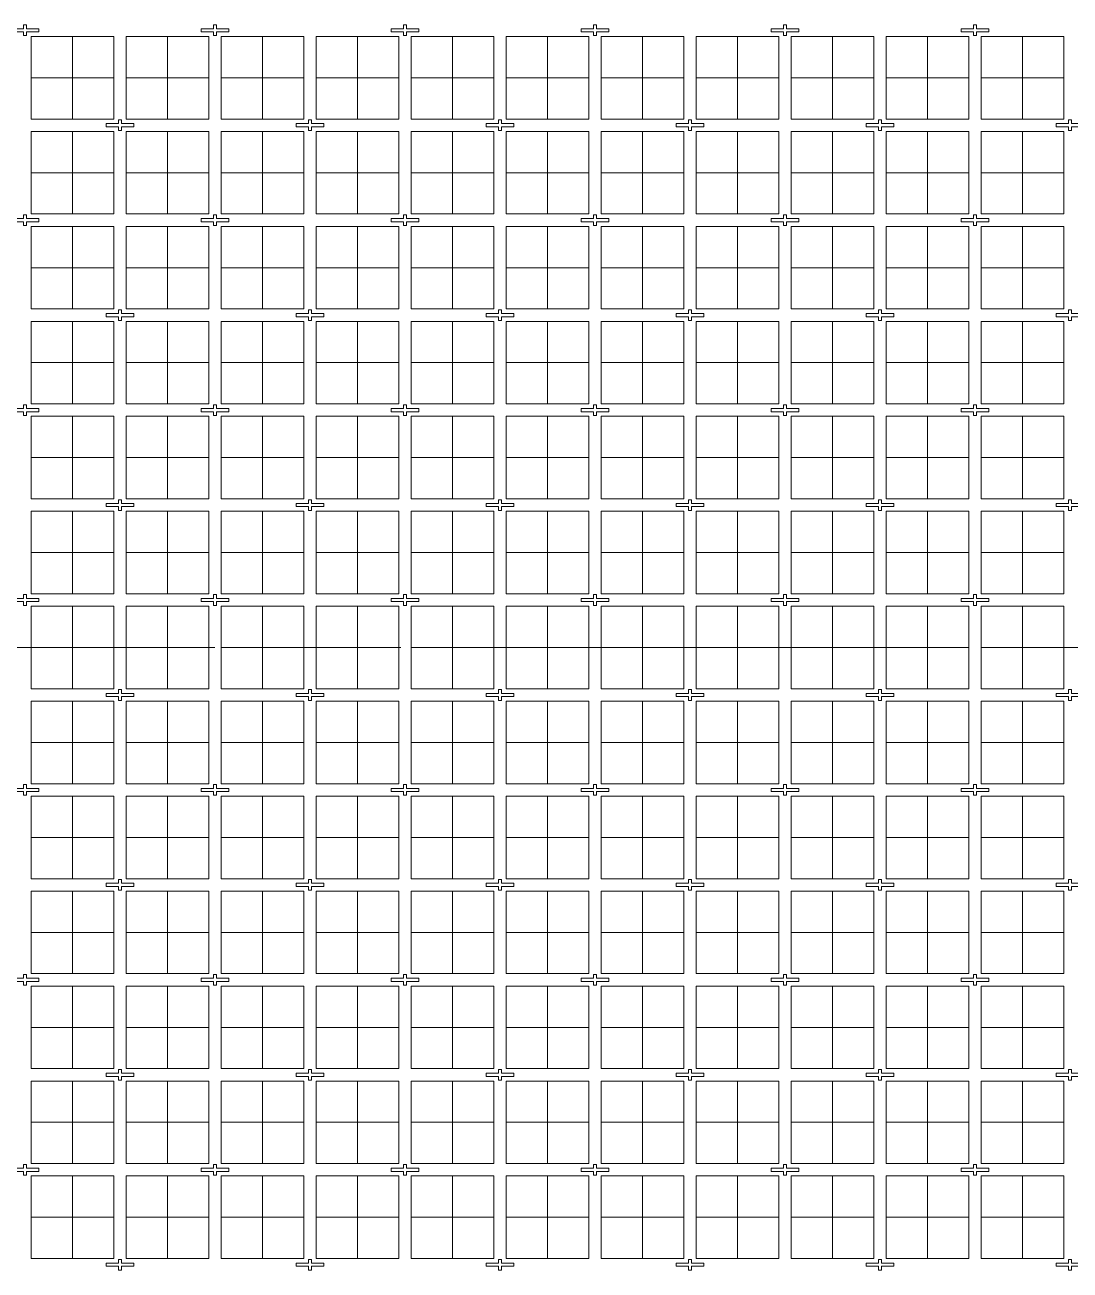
# Model space of a CAD drawing. Extents: x 1030 to 1169, y -270 to -166.
# Drawn here: x 1070.79 to 1096.09, y -239.66 to -209.5 of the extents above; entities that cross this region are included whole.
import ezdxf

# ---------------------------------------------------------------- set-up
doc = ezdxf.new("R2010")
doc.units = 0
doc.header["$LTSCALE"] = 3
doc.header["$MEASUREMENT"] = 0
for name, pattern in [('CENTER', [2, 1.25, -0.25, 0.25, -0.25]), ('HIDDEN', [0.375, 0.25, -0.125]), ('PHANTOM', [2.5, 1.25, -0.25, 0.25, -0.25, 0.25, -0.25])]:
    doc.linetypes.add(name, pattern=pattern)
for name, color, linetype, lineweight in [('CLIN', 1, 'CENTER', 15), ('FULL METAL', 33, 'HIDDEN', 15), ('PHANTOM', 5, 'PHANTOM', 15)]:
    doc.layers.add(name, color=color, linetype=linetype, lineweight=lineweight)

msp = doc.modelspace()

# ---------------------------------------------------------------- linework, layer by layer
at = {"layer": 'CLIN'}
for p, q in [((1071.9382, -209.7839), (1071.9382, -211.7839)), ((1074.2382, -209.7839), (1074.2382, -211.7839)), ((1076.5382, -209.7839), (1076.5382, -211.7839)), ((1078.8382, -209.7839), (1078.8382, -211.7839)), ((1081.1382, -209.7839), (1081.1382, -211.7839)), ((1083.4382, -209.7839), (1083.4382, -211.7839)), ((1085.7382, -209.7839), (1085.7382, -211.7839)), ((1088.0382, -209.7839), (1088.0382, -211.7839)), ((1090.3382, -209.7839), (1090.3382, -211.7839)), ((1092.6382, -209.7839), (1092.6382, -211.7839)), ((1094.9382, -209.7839), (1094.9382, -211.7839)), ((1070.9382, -210.7839), (1072.9382, -210.7839)), ((1073.2382, -210.7839), (1075.2382, -210.7839)), ((1075.5382, -210.7839), (1077.5382, -210.7839)), ((1077.8382, -210.7839), (1079.8382, -210.7839)), ((1080.1382, -210.7839), (1082.1382, -210.7839)), ((1082.4382, -210.7839), (1084.4382, -210.7839)), ((1084.7382, -210.7839), (1086.7382, -210.7839)), ((1087.0382, -210.7839), (1089.0382, -210.7839)), ((1089.3382, -210.7839), (1091.3382, -210.7839)), ((1091.6382, -210.7839), (1093.6382, -210.7839)), ((1093.9382, -210.7839), (1095.9382, -210.7839)), ((1071.9382, -212.0839), (1071.9382, -214.0839)), ((1074.2382, -212.0839), (1074.2382, -214.0839)), ((1076.5382, -212.0839), (1076.5382, -214.0839)), ((1078.8382, -212.0839), (1078.8382, -214.0839)), ((1081.1382, -212.0839), (1081.1382, -214.0839)), ((1083.4382, -212.0839), (1083.4382, -214.0839)), ((1085.7382, -212.0839), (1085.7382, -214.0839)), ((1088.0382, -212.0839), (1088.0382, -214.0839)), ((1090.3382, -212.0839), (1090.3382, -214.0839)), ((1092.6382, -212.0839), (1092.6382, -214.0839)), ((1094.9382, -212.0839), (1094.9382, -214.0839)), ((1070.9382, -213.0839), (1072.9382, -213.0839)), ((1073.2382, -213.0839), (1075.2382, -213.0839)), ((1075.5382, -213.0839), (1077.5382, -213.0839)), ((1077.8382, -213.0839), (1079.8382, -213.0839)), ((1080.1382, -213.0839), (1082.1382, -213.0839)), ((1082.4382, -213.0839), (1084.4382, -213.0839)), ((1084.7382, -213.0839), (1086.7382, -213.0839)), ((1087.0382, -213.0839), (1089.0382, -213.0839)), ((1089.3382, -213.0839), (1091.3382, -213.0839)), ((1091.6382, -213.0839), (1093.6382, -213.0839)), ((1093.9382, -213.0839), (1095.9382, -213.0839)), ((1071.9382, -214.3839), (1071.9382, -216.3839)), ((1074.2382, -214.3839), (1074.2382, -216.3839)), ((1076.5382, -214.3839), (1076.5382, -216.3839)), ((1078.8382, -214.3839), (1078.8382, -216.3839)), ((1081.1382, -214.3839), (1081.1382, -216.3839)), ((1083.4382, -214.3839), (1083.4382, -216.3839)), ((1085.7382, -214.3839), (1085.7382, -216.3839)), ((1088.0382, -214.3839), (1088.0382, -216.3839)), ((1090.3382, -214.3839), (1090.3382, -216.3839)), ((1092.6382, -214.3839), (1092.6382, -216.3839)), ((1094.9382, -214.3839), (1094.9382, -216.3839)), ((1070.9382, -215.3839), (1072.9382, -215.3839)), ((1073.2382, -215.3839), (1075.2382, -215.3839)), ((1075.5382, -215.3839), (1077.5382, -215.3839)), ((1077.8382, -215.3839), (1079.8382, -215.3839)), ((1080.1382, -215.3839), (1082.1382, -215.3839)), ((1082.4382, -215.3839), (1084.4382, -215.3839)), ((1084.7382, -215.3839), (1086.7382, -215.3839)), ((1087.0382, -215.3839), (1089.0382, -215.3839)), ((1089.3382, -215.3839), (1091.3382, -215.3839)), ((1091.6382, -215.3839), (1093.6382, -215.3839)), ((1093.9382, -215.3839), (1095.9382, -215.3839)), ((1071.9382, -216.6839), (1071.9382, -218.6839)), ((1074.2382, -216.6839), (1074.2382, -218.6839)), ((1076.5382, -216.6839), (1076.5382, -218.6839)), ((1078.8382, -216.6839), (1078.8382, -218.6839)), ((1081.1382, -216.6839), (1081.1382, -218.6839)), ((1083.4382, -216.6839), (1083.4382, -218.6839)), ((1085.7382, -216.6839), (1085.7382, -218.6839)), ((1088.0382, -216.6839), (1088.0382, -218.6839)), ((1090.3382, -216.6839), (1090.3382, -218.6839)), ((1092.6382, -216.6839), (1092.6382, -218.6839)), ((1094.9382, -216.6839), (1094.9382, -218.6839)), ((1070.9382, -217.6839), (1072.9382, -217.6839)), ((1073.2382, -217.6839), (1075.2382, -217.6839)), ((1075.5382, -217.6839), (1077.5382, -217.6839)), ((1077.8382, -217.6839), (1079.8382, -217.6839)), ((1080.1382, -217.6839), (1082.1382, -217.6839)), ((1082.4382, -217.6839), (1084.4382, -217.6839)), ((1084.7382, -217.6839), (1086.7382, -217.6839)), ((1087.0382, -217.6839), (1089.0382, -217.6839)), ((1089.3382, -217.6839), (1091.3382, -217.6839)), ((1091.6382, -217.6839), (1093.6382, -217.6839)), ((1093.9382, -217.6839), (1095.9382, -217.6839)), ((1071.9382, -218.9839), (1071.9382, -220.9839)), ((1074.2382, -218.9839), (1074.2382, -220.9839)), ((1076.5382, -218.9839), (1076.5382, -220.9839)), ((1078.8382, -218.9839), (1078.8382, -220.9839)), ((1081.1382, -218.9839), (1081.1382, -220.9839)), ((1083.4382, -218.9839), (1083.4382, -220.9839)), ((1085.7382, -218.9839), (1085.7382, -220.9839)), ((1088.0382, -218.9839), (1088.0382, -220.9839)), ((1090.3382, -218.9839), (1090.3382, -220.9839)), ((1092.6382, -218.9839), (1092.6382, -220.9839)), ((1094.9382, -218.9839), (1094.9382, -220.9839)), ((1070.9382, -219.9839), (1072.9382, -219.9839)), ((1073.2382, -219.9839), (1075.2382, -219.9839)), ((1075.5382, -219.9839), (1077.5382, -219.9839)), ((1077.8382, -219.9839), (1079.8382, -219.9839)), ((1080.1382, -219.9839), (1082.1382, -219.9839)), ((1082.4382, -219.9839), (1084.4382, -219.9839)), ((1084.7382, -219.9839), (1086.7382, -219.9839)), ((1087.0382, -219.9839), (1089.0382, -219.9839)), ((1089.3382, -219.9839), (1091.3382, -219.9839)), ((1091.6382, -219.9839), (1093.6382, -219.9839)), ((1093.9382, -219.9839), (1095.9382, -219.9839)), ((1071.9382, -221.2839), (1071.9382, -223.2839)), ((1074.2382, -221.2839), (1074.2382, -223.2839)), ((1076.5382, -221.2839), (1076.5382, -223.2839)), ((1078.8382, -221.2839), (1078.8382, -223.2839)), ((1081.1382, -221.2839), (1081.1382, -223.2839)), ((1083.4382, -221.2839), (1083.4382, -223.2839)), ((1085.7382, -221.2839), (1085.7382, -223.2839)), ((1088.0382, -221.2839), (1088.0382, -223.2839)), ((1090.3382, -221.2839), (1090.3382, -223.2839)), ((1092.6382, -221.2839), (1092.6382, -223.2839)), ((1094.9382, -221.2839), (1094.9382, -223.2839)), ((1070.9382, -222.2839), (1072.9382, -222.2839)), ((1073.2382, -222.2839), (1075.2382, -222.2839)), ((1075.5382, -222.2839), (1077.5382, -222.2839)), ((1077.8382, -222.2839), (1079.8382, -222.2839)), ((1080.1382, -222.2839), (1082.1382, -222.2839)), ((1082.4382, -222.2839), (1084.4382, -222.2839)), ((1084.7382, -222.2839), (1086.7382, -222.2839)), ((1087.0382, -222.2839), (1089.0382, -222.2839)), ((1089.3382, -222.2839), (1091.3382, -222.2839)), ((1091.6382, -222.2839), (1093.6382, -222.2839)), ((1093.9382, -222.2839), (1095.9382, -222.2839)), ((1071.9382, -223.5839), (1071.9382, -225.5839)), ((1074.2382, -223.5839), (1074.2382, -225.5839)), ((1076.5382, -223.5839), (1076.5382, -225.5839)), ((1078.8382, -223.5839), (1078.8382, -225.5839)), ((1081.1382, -223.5839), (1081.1382, -225.5839)), ((1083.4382, -223.5839), (1083.4382, -225.5839)), ((1085.7382, -223.5839), (1085.7382, -225.5839)), ((1088.0382, -223.5839), (1088.0382, -225.5839)), ((1090.3382, -223.5839), (1090.3382, -225.5839)), ((1092.6382, -223.5839), (1092.6382, -225.5839)), ((1094.9382, -223.5839), (1094.9382, -225.5839)), ((1157.8882, -224.5839), (1038.8882, -224.5839)), ((1070.9382, -224.5839), (1072.9382, -224.5839)), ((1073.2382, -224.5839), (1075.2382, -224.5839)), ((1075.5382, -224.5839), (1077.5382, -224.5839)), ((1077.8382, -224.5839), (1079.8382, -224.5839)), ((1080.1382, -224.5839), (1082.1382, -224.5839)), ((1082.4382, -224.5839), (1084.4382, -224.5839)), ((1084.7382, -224.5839), (1086.7382, -224.5839)), ((1087.0382, -224.5839), (1089.0382, -224.5839)), ((1089.3382, -224.5839), (1091.3382, -224.5839)), ((1091.6382, -224.5839), (1093.6382, -224.5839)), ((1093.9382, -224.5839), (1095.9382, -224.5839)), ((1071.9382, -227.8839), (1071.9382, -225.8839)), ((1074.2382, -227.8839), (1074.2382, -225.8839)), ((1076.5382, -227.8839), (1076.5382, -225.8839)), ((1078.8382, -227.8839), (1078.8382, -225.8839)), ((1081.1382, -227.8839), (1081.1382, -225.8839)), ((1083.4382, -227.8839), (1083.4382, -225.8839)), ((1085.7382, -227.8839), (1085.7382, -225.8839)), ((1088.0382, -227.8839), (1088.0382, -225.8839)), ((1090.3382, -227.8839), (1090.3382, -225.8839)), ((1092.6382, -227.8839), (1092.6382, -225.8839)), ((1094.9382, -227.8839), (1094.9382, -225.8839)), ((1070.9382, -226.8839), (1072.9382, -226.8839)), ((1073.2382, -226.8839), (1075.2382, -226.8839)), ((1075.5382, -226.8839), (1077.5382, -226.8839)), ((1077.8382, -226.8839), (1079.8382, -226.8839)), ((1080.1382, -226.8839), (1082.1382, -226.8839)), ((1082.4382, -226.8839), (1084.4382, -226.8839)), ((1084.7382, -226.8839), (1086.7382, -226.8839)), ((1087.0382, -226.8839), (1089.0382, -226.8839)), ((1089.3382, -226.8839), (1091.3382, -226.8839)), ((1091.6382, -226.8839), (1093.6382, -226.8839)), ((1093.9382, -226.8839), (1095.9382, -226.8839)), ((1071.9382, -230.1839), (1071.9382, -228.1839)), ((1074.2382, -230.1839), (1074.2382, -228.1839)), ((1076.5382, -230.1839), (1076.5382, -228.1839)), ((1078.8382, -230.1839), (1078.8382, -228.1839)), ((1081.1382, -230.1839), (1081.1382, -228.1839)), ((1083.4382, -230.1839), (1083.4382, -228.1839)), ((1085.7382, -230.1839), (1085.7382, -228.1839)), ((1088.0382, -230.1839), (1088.0382, -228.1839)), ((1090.3382, -230.1839), (1090.3382, -228.1839)), ((1092.6382, -230.1839), (1092.6382, -228.1839)), ((1094.9382, -230.1839), (1094.9382, -228.1839)), ((1070.9382, -229.1839), (1072.9382, -229.1839)), ((1073.2382, -229.1839), (1075.2382, -229.1839)), ((1075.5382, -229.1839), (1077.5382, -229.1839)), ((1077.8382, -229.1839), (1079.8382, -229.1839)), ((1080.1382, -229.1839), (1082.1382, -229.1839)), ((1082.4382, -229.1839), (1084.4382, -229.1839)), ((1084.7382, -229.1839), (1086.7382, -229.1839)), ((1087.0382, -229.1839), (1089.0382, -229.1839)), ((1089.3382, -229.1839), (1091.3382, -229.1839)), ((1091.6382, -229.1839), (1093.6382, -229.1839)), ((1093.9382, -229.1839), (1095.9382, -229.1839)), ((1071.9382, -232.4839), (1071.9382, -230.4839)), ((1074.2382, -232.4839), (1074.2382, -230.4839)), ((1076.5382, -232.4839), (1076.5382, -230.4839)), ((1078.8382, -232.4839), (1078.8382, -230.4839)), ((1081.1382, -232.4839), (1081.1382, -230.4839)), ((1083.4382, -232.4839), (1083.4382, -230.4839)), ((1085.7382, -232.4839), (1085.7382, -230.4839)), ((1088.0382, -232.4839), (1088.0382, -230.4839)), ((1090.3382, -232.4839), (1090.3382, -230.4839)), ((1092.6382, -232.4839), (1092.6382, -230.4839)), ((1094.9382, -232.4839), (1094.9382, -230.4839)), ((1070.9382, -231.4839), (1072.9382, -231.4839)), ((1073.2382, -231.4839), (1075.2382, -231.4839)), ((1075.5382, -231.4839), (1077.5382, -231.4839)), ((1077.8382, -231.4839), (1079.8382, -231.4839)), ((1080.1382, -231.4839), (1082.1382, -231.4839)), ((1082.4382, -231.4839), (1084.4382, -231.4839)), ((1084.7382, -231.4839), (1086.7382, -231.4839)), ((1087.0382, -231.4839), (1089.0382, -231.4839)), ((1089.3382, -231.4839), (1091.3382, -231.4839)), ((1091.6382, -231.4839), (1093.6382, -231.4839)), ((1093.9382, -231.4839), (1095.9382, -231.4839)), ((1071.9382, -234.7839), (1071.9382, -232.7839)), ((1074.2382, -234.7839), (1074.2382, -232.7839)), ((1076.5382, -234.7839), (1076.5382, -232.7839)), ((1078.8382, -234.7839), (1078.8382, -232.7839)), ((1081.1382, -234.7839), (1081.1382, -232.7839)), ((1083.4382, -234.7839), (1083.4382, -232.7839)), ((1085.7382, -234.7839), (1085.7382, -232.7839)), ((1088.0382, -234.7839), (1088.0382, -232.7839)), ((1090.3382, -234.7839), (1090.3382, -232.7839)), ((1092.6382, -234.7839), (1092.6382, -232.7839)), ((1094.9382, -234.7839), (1094.9382, -232.7839)), ((1070.9382, -233.7839), (1072.9382, -233.7839)), ((1073.2382, -233.7839), (1075.2382, -233.7839)), ((1075.5382, -233.7839), (1077.5382, -233.7839)), ((1077.8382, -233.7839), (1079.8382, -233.7839)), ((1080.1382, -233.7839), (1082.1382, -233.7839)), ((1082.4382, -233.7839), (1084.4382, -233.7839)), ((1084.7382, -233.7839), (1086.7382, -233.7839)), ((1087.0382, -233.7839), (1089.0382, -233.7839)), ((1089.3382, -233.7839), (1091.3382, -233.7839)), ((1091.6382, -233.7839), (1093.6382, -233.7839)), ((1093.9382, -233.7839), (1095.9382, -233.7839)), ((1071.9382, -237.0839), (1071.9382, -235.0839)), ((1074.2382, -237.0839), (1074.2382, -235.0839)), ((1076.5382, -237.0839), (1076.5382, -235.0839)), ((1078.8382, -237.0839), (1078.8382, -235.0839)), ((1081.1382, -237.0839), (1081.1382, -235.0839)), ((1083.4382, -237.0839), (1083.4382, -235.0839)), ((1085.7382, -237.0839), (1085.7382, -235.0839)), ((1088.0382, -237.0839), (1088.0382, -235.0839)), ((1090.3382, -237.0839), (1090.3382, -235.0839)), ((1092.6382, -237.0839), (1092.6382, -235.0839)), ((1094.9382, -237.0839), (1094.9382, -235.0839)), ((1070.9382, -236.0839), (1072.9382, -236.0839)), ((1073.2382, -236.0839), (1075.2382, -236.0839)), ((1075.5382, -236.0839), (1077.5382, -236.0839)), ((1077.8382, -236.0839), (1079.8382, -236.0839)), ((1080.1382, -236.0839), (1082.1382, -236.0839)), ((1082.4382, -236.0839), (1084.4382, -236.0839)), ((1084.7382, -236.0839), (1086.7382, -236.0839)), ((1087.0382, -236.0839), (1089.0382, -236.0839)), ((1089.3382, -236.0839), (1091.3382, -236.0839)), ((1091.6382, -236.0839), (1093.6382, -236.0839)), ((1093.9382, -236.0839), (1095.9382, -236.0839)), ((1071.9382, -239.3839), (1071.9382, -237.3839)), ((1074.2382, -239.3839), (1074.2382, -237.3839)), ((1076.5382, -239.3839), (1076.5382, -237.3839)), ((1078.8382, -239.3839), (1078.8382, -237.3839)), ((1081.1382, -239.3839), (1081.1382, -237.3839)), ((1083.4382, -239.3839), (1083.4382, -237.3839)), ((1085.7382, -239.3839), (1085.7382, -237.3839)), ((1088.0382, -239.3839), (1088.0382, -237.3839)), ((1090.3382, -239.3839), (1090.3382, -237.3839)), ((1092.6382, -239.3839), (1092.6382, -237.3839)), ((1094.9382, -239.3839), (1094.9382, -237.3839)), ((1070.9382, -238.3839), (1072.9382, -238.3839)), ((1073.2382, -238.3839), (1075.2382, -238.3839)), ((1075.5382, -238.3839), (1077.5382, -238.3839)), ((1077.8382, -238.3839), (1079.8382, -238.3839)), ((1080.1382, -238.3839), (1082.1382, -238.3839)), ((1082.4382, -238.3839), (1084.4382, -238.3839)), ((1084.7382, -238.3839), (1086.7382, -238.3839)), ((1087.0382, -238.3839), (1089.0382, -238.3839)), ((1089.3382, -238.3839), (1091.3382, -238.3839)), ((1091.6382, -238.3839), (1093.6382, -238.3839)), ((1093.9382, -238.3839), (1095.9382, -238.3839))]:
    msp.add_line(p, q, dxfattribs=at)
at = {"layer": 'FULL METAL'}
for points in [[(1070.4532, -209.6719), (1070.7502, -209.6719), (1070.7502, -209.7639), (1070.8262, -209.7639), (1070.8262, -209.6719), (1071.1232, -209.6719), (1071.1232, -209.5959), (1070.8262, -209.5959), (1070.8262, -209.5039), (1070.7502, -209.5039), (1070.7502, -209.5959), (1070.4532, -209.5959)], [(1075.0532, -209.6719), (1075.3502, -209.6719), (1075.3502, -209.7639), (1075.4262, -209.7639), (1075.4262, -209.6719), (1075.7232, -209.6719), (1075.7232, -209.5959), (1075.4262, -209.5959), (1075.4262, -209.5039), (1075.3502, -209.5039), (1075.3502, -209.5959), (1075.0532, -209.5959)], [(1079.6532, -209.6719), (1079.9502, -209.6719), (1079.9502, -209.7639), (1080.0262, -209.7639), (1080.0262, -209.6719), (1080.3232, -209.6719), (1080.3232, -209.5959), (1080.0262, -209.5959), (1080.0262, -209.5039), (1079.9502, -209.5039), (1079.9502, -209.5959), (1079.6532, -209.5959)], [(1084.2532, -209.6719), (1084.5502, -209.6719), (1084.5502, -209.7639), (1084.6262, -209.7639), (1084.6262, -209.6719), (1084.9232, -209.6719), (1084.9232, -209.5959), (1084.6262, -209.5959), (1084.6262, -209.5039), (1084.5502, -209.5039), (1084.5502, -209.5959), (1084.2532, -209.5959)], [(1088.8532, -209.6719), (1089.1502, -209.6719), (1089.1502, -209.7639), (1089.2262, -209.7639), (1089.2262, -209.6719), (1089.5232, -209.6719), (1089.5232, -209.5959), (1089.2262, -209.5959), (1089.2262, -209.5039), (1089.1502, -209.5039), (1089.1502, -209.5959), (1088.8532, -209.5959)], [(1093.4532, -209.6719), (1093.7502, -209.6719), (1093.7502, -209.7639), (1093.8262, -209.7639), (1093.8262, -209.6719), (1094.1232, -209.6719), (1094.1232, -209.5959), (1093.8262, -209.5959), (1093.8262, -209.5039), (1093.7502, -209.5039), (1093.7502, -209.5959), (1093.4532, -209.5959)], [(1072.7532, -211.9719), (1073.0502, -211.9719), (1073.0502, -212.0639), (1073.1262, -212.0639), (1073.1262, -211.9719), (1073.4232, -211.9719), (1073.4232, -211.8959), (1073.1262, -211.8959), (1073.1262, -211.8039), (1073.0502, -211.8039), (1073.0502, -211.8959), (1072.7532, -211.8959)], [(1077.3532, -211.9719), (1077.6502, -211.9719), (1077.6502, -212.0639), (1077.7262, -212.0639), (1077.7262, -211.9719), (1078.0232, -211.9719), (1078.0232, -211.8959), (1077.7262, -211.8959), (1077.7262, -211.8039), (1077.6502, -211.8039), (1077.6502, -211.8959), (1077.3532, -211.8959)], [(1081.9532, -211.9719), (1082.2502, -211.9719), (1082.2502, -212.0639), (1082.3262, -212.0639), (1082.3262, -211.9719), (1082.6232, -211.9719), (1082.6232, -211.8959), (1082.3262, -211.8959), (1082.3262, -211.8039), (1082.2502, -211.8039), (1082.2502, -211.8959), (1081.9532, -211.8959)], [(1086.5532, -211.9719), (1086.8502, -211.9719), (1086.8502, -212.0639), (1086.9262, -212.0639), (1086.9262, -211.9719), (1087.2232, -211.9719), (1087.2232, -211.8959), (1086.9262, -211.8959), (1086.9262, -211.8039), (1086.8502, -211.8039), (1086.8502, -211.8959), (1086.5532, -211.8959)], [(1091.1532, -211.9719), (1091.4502, -211.9719), (1091.4502, -212.0639), (1091.5262, -212.0639), (1091.5262, -211.9719), (1091.8232, -211.9719), (1091.8232, -211.8959), (1091.5262, -211.8959), (1091.5262, -211.8039), (1091.4502, -211.8039), (1091.4502, -211.8959), (1091.1532, -211.8959)], [(1095.7532, -211.9719), (1096.0502, -211.9719), (1096.0502, -212.0639), (1096.1262, -212.0639), (1096.1262, -211.9719), (1096.4232, -211.9719), (1096.4232, -211.8959), (1096.1262, -211.8959), (1096.1262, -211.8039), (1096.0502, -211.8039), (1096.0502, -211.8959), (1095.7532, -211.8959)], [(1070.4532, -214.2719), (1070.7502, -214.2719), (1070.7502, -214.3639), (1070.8262, -214.3639), (1070.8262, -214.2719), (1071.1232, -214.2719), (1071.1232, -214.1959), (1070.8262, -214.1959), (1070.8262, -214.1039), (1070.7502, -214.1039), (1070.7502, -214.1959), (1070.4532, -214.1959)], [(1075.0532, -214.2719), (1075.3502, -214.2719), (1075.3502, -214.3639), (1075.4262, -214.3639), (1075.4262, -214.2719), (1075.7232, -214.2719), (1075.7232, -214.1959), (1075.4262, -214.1959), (1075.4262, -214.1039), (1075.3502, -214.1039), (1075.3502, -214.1959), (1075.0532, -214.1959)], [(1079.6532, -214.2719), (1079.9502, -214.2719), (1079.9502, -214.3639), (1080.0262, -214.3639), (1080.0262, -214.2719), (1080.3232, -214.2719), (1080.3232, -214.1959), (1080.0262, -214.1959), (1080.0262, -214.1039), (1079.9502, -214.1039), (1079.9502, -214.1959), (1079.6532, -214.1959)], [(1084.2532, -214.2719), (1084.5502, -214.2719), (1084.5502, -214.3639), (1084.6262, -214.3639), (1084.6262, -214.2719), (1084.9232, -214.2719), (1084.9232, -214.1959), (1084.6262, -214.1959), (1084.6262, -214.1039), (1084.5502, -214.1039), (1084.5502, -214.1959), (1084.2532, -214.1959)], [(1088.8532, -214.2719), (1089.1502, -214.2719), (1089.1502, -214.3639), (1089.2262, -214.3639), (1089.2262, -214.2719), (1089.5232, -214.2719), (1089.5232, -214.1959), (1089.2262, -214.1959), (1089.2262, -214.1039), (1089.1502, -214.1039), (1089.1502, -214.1959), (1088.8532, -214.1959)], [(1093.4532, -214.2719), (1093.7502, -214.2719), (1093.7502, -214.3639), (1093.8262, -214.3639), (1093.8262, -214.2719), (1094.1232, -214.2719), (1094.1232, -214.1959), (1093.8262, -214.1959), (1093.8262, -214.1039), (1093.7502, -214.1039), (1093.7502, -214.1959), (1093.4532, -214.1959)], [(1072.7532, -216.5719), (1073.0502, -216.5719), (1073.0502, -216.6639), (1073.1262, -216.6639), (1073.1262, -216.5719), (1073.4232, -216.5719), (1073.4232, -216.4959), (1073.1262, -216.4959), (1073.1262, -216.4039), (1073.0502, -216.4039), (1073.0502, -216.4959), (1072.7532, -216.4959)], [(1077.3532, -216.5719), (1077.6502, -216.5719), (1077.6502, -216.6639), (1077.7262, -216.6639), (1077.7262, -216.5719), (1078.0232, -216.5719), (1078.0232, -216.4959), (1077.7262, -216.4959), (1077.7262, -216.4039), (1077.6502, -216.4039), (1077.6502, -216.4959), (1077.3532, -216.4959)], [(1081.9532, -216.5719), (1082.2502, -216.5719), (1082.2502, -216.6639), (1082.3262, -216.6639), (1082.3262, -216.5719), (1082.6232, -216.5719), (1082.6232, -216.4959), (1082.3262, -216.4959), (1082.3262, -216.4039), (1082.2502, -216.4039), (1082.2502, -216.4959), (1081.9532, -216.4959)], [(1086.5532, -216.5719), (1086.8502, -216.5719), (1086.8502, -216.6639), (1086.9262, -216.6639), (1086.9262, -216.5719), (1087.2232, -216.5719), (1087.2232, -216.4959), (1086.9262, -216.4959), (1086.9262, -216.4039), (1086.8502, -216.4039), (1086.8502, -216.4959), (1086.5532, -216.4959)], [(1091.1532, -216.5719), (1091.4502, -216.5719), (1091.4502, -216.6639), (1091.5262, -216.6639), (1091.5262, -216.5719), (1091.8232, -216.5719), (1091.8232, -216.4959), (1091.5262, -216.4959), (1091.5262, -216.4039), (1091.4502, -216.4039), (1091.4502, -216.4959), (1091.1532, -216.4959)], [(1095.7532, -216.5719), (1096.0502, -216.5719), (1096.0502, -216.6639), (1096.1262, -216.6639), (1096.1262, -216.5719), (1096.4232, -216.5719), (1096.4232, -216.4959), (1096.1262, -216.4959), (1096.1262, -216.4039), (1096.0502, -216.4039), (1096.0502, -216.4959), (1095.7532, -216.4959)], [(1070.4532, -218.8719), (1070.7502, -218.8719), (1070.7502, -218.9639), (1070.8262, -218.9639), (1070.8262, -218.8719), (1071.1232, -218.8719), (1071.1232, -218.7959), (1070.8262, -218.7959), (1070.8262, -218.7039), (1070.7502, -218.7039), (1070.7502, -218.7959), (1070.4532, -218.7959)], [(1075.0532, -218.8719), (1075.3502, -218.8719), (1075.3502, -218.9639), (1075.4262, -218.9639), (1075.4262, -218.8719), (1075.7232, -218.8719), (1075.7232, -218.7959), (1075.4262, -218.7959), (1075.4262, -218.7039), (1075.3502, -218.7039), (1075.3502, -218.7959), (1075.0532, -218.7959)], [(1079.6532, -218.8719), (1079.9502, -218.8719), (1079.9502, -218.9639), (1080.0262, -218.9639), (1080.0262, -218.8719), (1080.3232, -218.8719), (1080.3232, -218.7959), (1080.0262, -218.7959), (1080.0262, -218.7039), (1079.9502, -218.7039), (1079.9502, -218.7959), (1079.6532, -218.7959)], [(1084.2532, -218.8719), (1084.5502, -218.8719), (1084.5502, -218.9639), (1084.6262, -218.9639), (1084.6262, -218.8719), (1084.9232, -218.8719), (1084.9232, -218.7959), (1084.6262, -218.7959), (1084.6262, -218.7039), (1084.5502, -218.7039), (1084.5502, -218.7959), (1084.2532, -218.7959)], [(1088.8532, -218.8719), (1089.1502, -218.8719), (1089.1502, -218.9639), (1089.2262, -218.9639), (1089.2262, -218.8719), (1089.5232, -218.8719), (1089.5232, -218.7959), (1089.2262, -218.7959), (1089.2262, -218.7039), (1089.1502, -218.7039), (1089.1502, -218.7959), (1088.8532, -218.7959)], [(1093.4532, -218.8719), (1093.7502, -218.8719), (1093.7502, -218.9639), (1093.8262, -218.9639), (1093.8262, -218.8719), (1094.1232, -218.8719), (1094.1232, -218.7959), (1093.8262, -218.7959), (1093.8262, -218.7039), (1093.7502, -218.7039), (1093.7502, -218.7959), (1093.4532, -218.7959)], [(1072.7532, -221.1719), (1073.0502, -221.1719), (1073.0502, -221.2639), (1073.1262, -221.2639), (1073.1262, -221.1719), (1073.4232, -221.1719), (1073.4232, -221.0959), (1073.1262, -221.0959), (1073.1262, -221.0039), (1073.0502, -221.0039), (1073.0502, -221.0959), (1072.7532, -221.0959)], [(1077.3532, -221.1719), (1077.6502, -221.1719), (1077.6502, -221.2639), (1077.7262, -221.2639), (1077.7262, -221.1719), (1078.0232, -221.1719), (1078.0232, -221.0959), (1077.7262, -221.0959), (1077.7262, -221.0039), (1077.6502, -221.0039), (1077.6502, -221.0959), (1077.3532, -221.0959)], [(1081.9532, -221.1719), (1082.2502, -221.1719), (1082.2502, -221.2639), (1082.3262, -221.2639), (1082.3262, -221.1719), (1082.6232, -221.1719), (1082.6232, -221.0959), (1082.3262, -221.0959), (1082.3262, -221.0039), (1082.2502, -221.0039), (1082.2502, -221.0959), (1081.9532, -221.0959)], [(1086.5532, -221.1719), (1086.8502, -221.1719), (1086.8502, -221.2639), (1086.9262, -221.2639), (1086.9262, -221.1719), (1087.2232, -221.1719), (1087.2232, -221.0959), (1086.9262, -221.0959), (1086.9262, -221.0039), (1086.8502, -221.0039), (1086.8502, -221.0959), (1086.5532, -221.0959)], [(1091.1532, -221.1719), (1091.4502, -221.1719), (1091.4502, -221.2639), (1091.5262, -221.2639), (1091.5262, -221.1719), (1091.8232, -221.1719), (1091.8232, -221.0959), (1091.5262, -221.0959), (1091.5262, -221.0039), (1091.4502, -221.0039), (1091.4502, -221.0959), (1091.1532, -221.0959)], [(1095.7532, -221.1719), (1096.0502, -221.1719), (1096.0502, -221.2639), (1096.1262, -221.2639), (1096.1262, -221.1719), (1096.4232, -221.1719), (1096.4232, -221.0959), (1096.1262, -221.0959), (1096.1262, -221.0039), (1096.0502, -221.0039), (1096.0502, -221.0959), (1095.7532, -221.0959)], [(1070.4532, -223.4719), (1070.7502, -223.4719), (1070.7502, -223.5639), (1070.8262, -223.5639), (1070.8262, -223.4719), (1071.1232, -223.4719), (1071.1232, -223.3959), (1070.8262, -223.3959), (1070.8262, -223.3039), (1070.7502, -223.3039), (1070.7502, -223.3959), (1070.4532, -223.3959)], [(1075.0532, -223.4719), (1075.3502, -223.4719), (1075.3502, -223.5639), (1075.4262, -223.5639), (1075.4262, -223.4719), (1075.7232, -223.4719), (1075.7232, -223.3959), (1075.4262, -223.3959), (1075.4262, -223.3039), (1075.3502, -223.3039), (1075.3502, -223.3959), (1075.0532, -223.3959)], [(1079.6532, -223.4719), (1079.9502, -223.4719), (1079.9502, -223.5639), (1080.0262, -223.5639), (1080.0262, -223.4719), (1080.3232, -223.4719), (1080.3232, -223.3959), (1080.0262, -223.3959), (1080.0262, -223.3039), (1079.9502, -223.3039), (1079.9502, -223.3959), (1079.6532, -223.3959)], [(1084.2532, -223.4719), (1084.5502, -223.4719), (1084.5502, -223.5639), (1084.6262, -223.5639), (1084.6262, -223.4719), (1084.9232, -223.4719), (1084.9232, -223.3959), (1084.6262, -223.3959), (1084.6262, -223.3039), (1084.5502, -223.3039), (1084.5502, -223.3959), (1084.2532, -223.3959)], [(1088.8532, -223.4719), (1089.1502, -223.4719), (1089.1502, -223.5639), (1089.2262, -223.5639), (1089.2262, -223.4719), (1089.5232, -223.4719), (1089.5232, -223.3959), (1089.2262, -223.3959), (1089.2262, -223.3039), (1089.1502, -223.3039), (1089.1502, -223.3959), (1088.8532, -223.3959)], [(1093.4532, -223.4719), (1093.7502, -223.4719), (1093.7502, -223.5639), (1093.8262, -223.5639), (1093.8262, -223.4719), (1094.1232, -223.4719), (1094.1232, -223.3959), (1093.8262, -223.3959), (1093.8262, -223.3039), (1093.7502, -223.3039), (1093.7502, -223.3959), (1093.4532, -223.3959)], [(1072.7532, -225.7719), (1073.0502, -225.7719), (1073.0502, -225.8639), (1073.1262, -225.8639), (1073.1262, -225.7719), (1073.4232, -225.7719), (1073.4232, -225.6959), (1073.1262, -225.6959), (1073.1262, -225.6039), (1073.0502, -225.6039), (1073.0502, -225.6959), (1072.7532, -225.6959)], [(1077.3532, -225.7719), (1077.6502, -225.7719), (1077.6502, -225.8639), (1077.7262, -225.8639), (1077.7262, -225.7719), (1078.0232, -225.7719), (1078.0232, -225.6959), (1077.7262, -225.6959), (1077.7262, -225.6039), (1077.6502, -225.6039), (1077.6502, -225.6959), (1077.3532, -225.6959)], [(1081.9532, -225.7719), (1082.2502, -225.7719), (1082.2502, -225.8639), (1082.3262, -225.8639), (1082.3262, -225.7719), (1082.6232, -225.7719), (1082.6232, -225.6959), (1082.3262, -225.6959), (1082.3262, -225.6039), (1082.2502, -225.6039), (1082.2502, -225.6959), (1081.9532, -225.6959)], [(1086.5532, -225.7719), (1086.8502, -225.7719), (1086.8502, -225.8639), (1086.9262, -225.8639), (1086.9262, -225.7719), (1087.2232, -225.7719), (1087.2232, -225.6959), (1086.9262, -225.6959), (1086.9262, -225.6039), (1086.8502, -225.6039), (1086.8502, -225.6959), (1086.5532, -225.6959)], [(1091.1532, -225.7719), (1091.4502, -225.7719), (1091.4502, -225.8639), (1091.5262, -225.8639), (1091.5262, -225.7719), (1091.8232, -225.7719), (1091.8232, -225.6959), (1091.5262, -225.6959), (1091.5262, -225.6039), (1091.4502, -225.6039), (1091.4502, -225.6959), (1091.1532, -225.6959)], [(1095.7532, -225.7719), (1096.0502, -225.7719), (1096.0502, -225.8639), (1096.1262, -225.8639), (1096.1262, -225.7719), (1096.4232, -225.7719), (1096.4232, -225.6959), (1096.1262, -225.6959), (1096.1262, -225.6039), (1096.0502, -225.6039), (1096.0502, -225.6959), (1095.7532, -225.6959)], [(1070.4532, -228.0719), (1070.7502, -228.0719), (1070.7502, -228.1639), (1070.8262, -228.1639), (1070.8262, -228.0719), (1071.1232, -228.0719), (1071.1232, -227.9959), (1070.8262, -227.9959), (1070.8262, -227.9039), (1070.7502, -227.9039), (1070.7502, -227.9959), (1070.4532, -227.9959)], [(1075.0532, -228.0719), (1075.3502, -228.0719), (1075.3502, -228.1639), (1075.4262, -228.1639), (1075.4262, -228.0719), (1075.7232, -228.0719), (1075.7232, -227.9959), (1075.4262, -227.9959), (1075.4262, -227.9039), (1075.3502, -227.9039), (1075.3502, -227.9959), (1075.0532, -227.9959)], [(1079.6532, -228.0719), (1079.9502, -228.0719), (1079.9502, -228.1639), (1080.0262, -228.1639), (1080.0262, -228.0719), (1080.3232, -228.0719), (1080.3232, -227.9959), (1080.0262, -227.9959), (1080.0262, -227.9039), (1079.9502, -227.9039), (1079.9502, -227.9959), (1079.6532, -227.9959)], [(1084.2532, -228.0719), (1084.5502, -228.0719), (1084.5502, -228.1639), (1084.6262, -228.1639), (1084.6262, -228.0719), (1084.9232, -228.0719), (1084.9232, -227.9959), (1084.6262, -227.9959), (1084.6262, -227.9039), (1084.5502, -227.9039), (1084.5502, -227.9959), (1084.2532, -227.9959)], [(1088.8532, -228.0719), (1089.1502, -228.0719), (1089.1502, -228.1639), (1089.2262, -228.1639), (1089.2262, -228.0719), (1089.5232, -228.0719), (1089.5232, -227.9959), (1089.2262, -227.9959), (1089.2262, -227.9039), (1089.1502, -227.9039), (1089.1502, -227.9959), (1088.8532, -227.9959)], [(1093.4532, -228.0719), (1093.7502, -228.0719), (1093.7502, -228.1639), (1093.8262, -228.1639), (1093.8262, -228.0719), (1094.1232, -228.0719), (1094.1232, -227.9959), (1093.8262, -227.9959), (1093.8262, -227.9039), (1093.7502, -227.9039), (1093.7502, -227.9959), (1093.4532, -227.9959)], [(1072.7532, -230.3719), (1073.0502, -230.3719), (1073.0502, -230.4639), (1073.1262, -230.4639), (1073.1262, -230.3719), (1073.4232, -230.3719), (1073.4232, -230.2959), (1073.1262, -230.2959), (1073.1262, -230.2039), (1073.0502, -230.2039), (1073.0502, -230.2959), (1072.7532, -230.2959)], [(1077.3532, -230.3719), (1077.6502, -230.3719), (1077.6502, -230.4639), (1077.7262, -230.4639), (1077.7262, -230.3719), (1078.0232, -230.3719), (1078.0232, -230.2959), (1077.7262, -230.2959), (1077.7262, -230.2039), (1077.6502, -230.2039), (1077.6502, -230.2959), (1077.3532, -230.2959)], [(1081.9532, -230.3719), (1082.2502, -230.3719), (1082.2502, -230.4639), (1082.3262, -230.4639), (1082.3262, -230.3719), (1082.6232, -230.3719), (1082.6232, -230.2959), (1082.3262, -230.2959), (1082.3262, -230.2039), (1082.2502, -230.2039), (1082.2502, -230.2959), (1081.9532, -230.2959)], [(1086.5532, -230.3719), (1086.8502, -230.3719), (1086.8502, -230.4639), (1086.9262, -230.4639), (1086.9262, -230.3719), (1087.2232, -230.3719), (1087.2232, -230.2959), (1086.9262, -230.2959), (1086.9262, -230.2039), (1086.8502, -230.2039), (1086.8502, -230.2959), (1086.5532, -230.2959)], [(1091.1532, -230.3719), (1091.4502, -230.3719), (1091.4502, -230.4639), (1091.5262, -230.4639), (1091.5262, -230.3719), (1091.8232, -230.3719), (1091.8232, -230.2959), (1091.5262, -230.2959), (1091.5262, -230.2039), (1091.4502, -230.2039), (1091.4502, -230.2959), (1091.1532, -230.2959)], [(1095.7532, -230.3719), (1096.0502, -230.3719), (1096.0502, -230.4639), (1096.1262, -230.4639), (1096.1262, -230.3719), (1096.4232, -230.3719), (1096.4232, -230.2959), (1096.1262, -230.2959), (1096.1262, -230.2039), (1096.0502, -230.2039), (1096.0502, -230.2959), (1095.7532, -230.2959)], [(1070.4532, -232.6719), (1070.7502, -232.6719), (1070.7502, -232.7639), (1070.8262, -232.7639), (1070.8262, -232.6719), (1071.1232, -232.6719), (1071.1232, -232.5959), (1070.8262, -232.5959), (1070.8262, -232.5039), (1070.7502, -232.5039), (1070.7502, -232.5959), (1070.4532, -232.5959)], [(1075.0532, -232.6719), (1075.3502, -232.6719), (1075.3502, -232.7639), (1075.4262, -232.7639), (1075.4262, -232.6719), (1075.7232, -232.6719), (1075.7232, -232.5959), (1075.4262, -232.5959), (1075.4262, -232.5039), (1075.3502, -232.5039), (1075.3502, -232.5959), (1075.0532, -232.5959)], [(1079.6532, -232.6719), (1079.9502, -232.6719), (1079.9502, -232.7639), (1080.0262, -232.7639), (1080.0262, -232.6719), (1080.3232, -232.6719), (1080.3232, -232.5959), (1080.0262, -232.5959), (1080.0262, -232.5039), (1079.9502, -232.5039), (1079.9502, -232.5959), (1079.6532, -232.5959)], [(1084.2532, -232.6719), (1084.5502, -232.6719), (1084.5502, -232.7639), (1084.6262, -232.7639), (1084.6262, -232.6719), (1084.9232, -232.6719), (1084.9232, -232.5959), (1084.6262, -232.5959), (1084.6262, -232.5039), (1084.5502, -232.5039), (1084.5502, -232.5959), (1084.2532, -232.5959)], [(1088.8532, -232.6719), (1089.1502, -232.6719), (1089.1502, -232.7639), (1089.2262, -232.7639), (1089.2262, -232.6719), (1089.5232, -232.6719), (1089.5232, -232.5959), (1089.2262, -232.5959), (1089.2262, -232.5039), (1089.1502, -232.5039), (1089.1502, -232.5959), (1088.8532, -232.5959)], [(1093.4532, -232.6719), (1093.7502, -232.6719), (1093.7502, -232.7639), (1093.8262, -232.7639), (1093.8262, -232.6719), (1094.1232, -232.6719), (1094.1232, -232.5959), (1093.8262, -232.5959), (1093.8262, -232.5039), (1093.7502, -232.5039), (1093.7502, -232.5959), (1093.4532, -232.5959)], [(1072.7532, -234.9719), (1073.0502, -234.9719), (1073.0502, -235.0639), (1073.1262, -235.0639), (1073.1262, -234.9719), (1073.4232, -234.9719), (1073.4232, -234.8959), (1073.1262, -234.8959), (1073.1262, -234.8039), (1073.0502, -234.8039), (1073.0502, -234.8959), (1072.7532, -234.8959)], [(1077.3532, -234.9719), (1077.6502, -234.9719), (1077.6502, -235.0639), (1077.7262, -235.0639), (1077.7262, -234.9719), (1078.0232, -234.9719), (1078.0232, -234.8959), (1077.7262, -234.8959), (1077.7262, -234.8039), (1077.6502, -234.8039), (1077.6502, -234.8959), (1077.3532, -234.8959)], [(1081.9532, -234.9719), (1082.2502, -234.9719), (1082.2502, -235.0639), (1082.3262, -235.0639), (1082.3262, -234.9719), (1082.6232, -234.9719), (1082.6232, -234.8959), (1082.3262, -234.8959), (1082.3262, -234.8039), (1082.2502, -234.8039), (1082.2502, -234.8959), (1081.9532, -234.8959)], [(1086.5532, -234.9719), (1086.8502, -234.9719), (1086.8502, -235.0639), (1086.9262, -235.0639), (1086.9262, -234.9719), (1087.2232, -234.9719), (1087.2232, -234.8959), (1086.9262, -234.8959), (1086.9262, -234.8039), (1086.8502, -234.8039), (1086.8502, -234.8959), (1086.5532, -234.8959)], [(1091.1532, -234.9719), (1091.4502, -234.9719), (1091.4502, -235.0639), (1091.5262, -235.0639), (1091.5262, -234.9719), (1091.8232, -234.9719), (1091.8232, -234.8959), (1091.5262, -234.8959), (1091.5262, -234.8039), (1091.4502, -234.8039), (1091.4502, -234.8959), (1091.1532, -234.8959)], [(1095.7532, -234.9719), (1096.0502, -234.9719), (1096.0502, -235.0639), (1096.1262, -235.0639), (1096.1262, -234.9719), (1096.4232, -234.9719), (1096.4232, -234.8959), (1096.1262, -234.8959), (1096.1262, -234.8039), (1096.0502, -234.8039), (1096.0502, -234.8959), (1095.7532, -234.8959)], [(1070.4532, -237.2719), (1070.7502, -237.2719), (1070.7502, -237.3639), (1070.8262, -237.3639), (1070.8262, -237.2719), (1071.1232, -237.2719), (1071.1232, -237.1959), (1070.8262, -237.1959), (1070.8262, -237.1039), (1070.7502, -237.1039), (1070.7502, -237.1959), (1070.4532, -237.1959)], [(1075.0532, -237.2719), (1075.3502, -237.2719), (1075.3502, -237.3639), (1075.4262, -237.3639), (1075.4262, -237.2719), (1075.7232, -237.2719), (1075.7232, -237.1959), (1075.4262, -237.1959), (1075.4262, -237.1039), (1075.3502, -237.1039), (1075.3502, -237.1959), (1075.0532, -237.1959)], [(1079.6532, -237.2719), (1079.9502, -237.2719), (1079.9502, -237.3639), (1080.0262, -237.3639), (1080.0262, -237.2719), (1080.3232, -237.2719), (1080.3232, -237.1959), (1080.0262, -237.1959), (1080.0262, -237.1039), (1079.9502, -237.1039), (1079.9502, -237.1959), (1079.6532, -237.1959)], [(1084.2532, -237.2719), (1084.5502, -237.2719), (1084.5502, -237.3639), (1084.6262, -237.3639), (1084.6262, -237.2719), (1084.9232, -237.2719), (1084.9232, -237.1959), (1084.6262, -237.1959), (1084.6262, -237.1039), (1084.5502, -237.1039), (1084.5502, -237.1959), (1084.2532, -237.1959)], [(1088.8532, -237.2719), (1089.1502, -237.2719), (1089.1502, -237.3639), (1089.2262, -237.3639), (1089.2262, -237.2719), (1089.5232, -237.2719), (1089.5232, -237.1959), (1089.2262, -237.1959), (1089.2262, -237.1039), (1089.1502, -237.1039), (1089.1502, -237.1959), (1088.8532, -237.1959)], [(1093.4532, -237.2719), (1093.7502, -237.2719), (1093.7502, -237.3639), (1093.8262, -237.3639), (1093.8262, -237.2719), (1094.1232, -237.2719), (1094.1232, -237.1959), (1093.8262, -237.1959), (1093.8262, -237.1039), (1093.7502, -237.1039), (1093.7502, -237.1959), (1093.4532, -237.1959)], [(1072.7532, -239.5719), (1073.0502, -239.5719), (1073.0502, -239.6639), (1073.1262, -239.6639), (1073.1262, -239.5719), (1073.4232, -239.5719), (1073.4232, -239.4959), (1073.1262, -239.4959), (1073.1262, -239.4039), (1073.0502, -239.4039), (1073.0502, -239.4959), (1072.7532, -239.4959)], [(1077.3532, -239.5719), (1077.6502, -239.5719), (1077.6502, -239.6639), (1077.7262, -239.6639), (1077.7262, -239.5719), (1078.0232, -239.5719), (1078.0232, -239.4959), (1077.7262, -239.4959), (1077.7262, -239.4039), (1077.6502, -239.4039), (1077.6502, -239.4959), (1077.3532, -239.4959)], [(1081.9532, -239.5719), (1082.2502, -239.5719), (1082.2502, -239.6639), (1082.3262, -239.6639), (1082.3262, -239.5719), (1082.6232, -239.5719), (1082.6232, -239.4959), (1082.3262, -239.4959), (1082.3262, -239.4039), (1082.2502, -239.4039), (1082.2502, -239.4959), (1081.9532, -239.4959)], [(1086.5532, -239.5719), (1086.8502, -239.5719), (1086.8502, -239.6639), (1086.9262, -239.6639), (1086.9262, -239.5719), (1087.2232, -239.5719), (1087.2232, -239.4959), (1086.9262, -239.4959), (1086.9262, -239.4039), (1086.8502, -239.4039), (1086.8502, -239.4959), (1086.5532, -239.4959)], [(1091.1532, -239.5719), (1091.4502, -239.5719), (1091.4502, -239.6639), (1091.5262, -239.6639), (1091.5262, -239.5719), (1091.8232, -239.5719), (1091.8232, -239.4959), (1091.5262, -239.4959), (1091.5262, -239.4039), (1091.4502, -239.4039), (1091.4502, -239.4959), (1091.1532, -239.4959)], [(1095.7532, -239.5719), (1096.0502, -239.5719), (1096.0502, -239.6639), (1096.1262, -239.6639), (1096.1262, -239.5719), (1096.4232, -239.5719), (1096.4232, -239.4959), (1096.1262, -239.4959), (1096.1262, -239.4039), (1096.0502, -239.4039), (1096.0502, -239.4959), (1095.7532, -239.4959)]]:
    msp.add_lwpolyline(points, close=True, dxfattribs=at)
at = {"layer": 'PHANTOM'}
for points in [[(1070.9382, -209.7839), (1072.9382, -209.7839), (1072.9382, -211.7839), (1070.9382, -211.7839)], [(1073.2382, -209.7839), (1075.2382, -209.7839), (1075.2382, -211.7839), (1073.2382, -211.7839)], [(1075.5382, -209.7839), (1077.5382, -209.7839), (1077.5382, -211.7839), (1075.5382, -211.7839)], [(1077.8382, -209.7839), (1079.8382, -209.7839), (1079.8382, -211.7839), (1077.8382, -211.7839)], [(1080.1382, -209.7839), (1082.1382, -209.7839), (1082.1382, -211.7839), (1080.1382, -211.7839)], [(1082.4382, -209.7839), (1084.4382, -209.7839), (1084.4382, -211.7839), (1082.4382, -211.7839)], [(1084.7382, -209.7839), (1086.7382, -209.7839), (1086.7382, -211.7839), (1084.7382, -211.7839)], [(1087.0382, -209.7839), (1089.0382, -209.7839), (1089.0382, -211.7839), (1087.0382, -211.7839)], [(1089.3382, -209.7839), (1091.3382, -209.7839), (1091.3382, -211.7839), (1089.3382, -211.7839)], [(1091.6382, -209.7839), (1093.6382, -209.7839), (1093.6382, -211.7839), (1091.6382, -211.7839)], [(1093.9382, -209.7839), (1095.9382, -209.7839), (1095.9382, -211.7839), (1093.9382, -211.7839)], [(1070.9382, -212.0839), (1072.9382, -212.0839), (1072.9382, -214.0839), (1070.9382, -214.0839)], [(1073.2382, -212.0839), (1075.2382, -212.0839), (1075.2382, -214.0839), (1073.2382, -214.0839)], [(1075.5382, -212.0839), (1077.5382, -212.0839), (1077.5382, -214.0839), (1075.5382, -214.0839)], [(1077.8382, -212.0839), (1079.8382, -212.0839), (1079.8382, -214.0839), (1077.8382, -214.0839)], [(1080.1382, -212.0839), (1082.1382, -212.0839), (1082.1382, -214.0839), (1080.1382, -214.0839)], [(1082.4382, -212.0839), (1084.4382, -212.0839), (1084.4382, -214.0839), (1082.4382, -214.0839)], [(1084.7382, -212.0839), (1086.7382, -212.0839), (1086.7382, -214.0839), (1084.7382, -214.0839)], [(1087.0382, -212.0839), (1089.0382, -212.0839), (1089.0382, -214.0839), (1087.0382, -214.0839)], [(1089.3382, -212.0839), (1091.3382, -212.0839), (1091.3382, -214.0839), (1089.3382, -214.0839)], [(1091.6382, -212.0839), (1093.6382, -212.0839), (1093.6382, -214.0839), (1091.6382, -214.0839)], [(1093.9382, -212.0839), (1095.9382, -212.0839), (1095.9382, -214.0839), (1093.9382, -214.0839)], [(1070.9382, -214.3839), (1072.9382, -214.3839), (1072.9382, -216.3839), (1070.9382, -216.3839)], [(1073.2382, -214.3839), (1075.2382, -214.3839), (1075.2382, -216.3839), (1073.2382, -216.3839)], [(1075.5382, -214.3839), (1077.5382, -214.3839), (1077.5382, -216.3839), (1075.5382, -216.3839)], [(1077.8382, -214.3839), (1079.8382, -214.3839), (1079.8382, -216.3839), (1077.8382, -216.3839)], [(1080.1382, -214.3839), (1082.1382, -214.3839), (1082.1382, -216.3839), (1080.1382, -216.3839)], [(1082.4382, -214.3839), (1084.4382, -214.3839), (1084.4382, -216.3839), (1082.4382, -216.3839)], [(1084.7382, -214.3839), (1086.7382, -214.3839), (1086.7382, -216.3839), (1084.7382, -216.3839)], [(1087.0382, -214.3839), (1089.0382, -214.3839), (1089.0382, -216.3839), (1087.0382, -216.3839)], [(1089.3382, -214.3839), (1091.3382, -214.3839), (1091.3382, -216.3839), (1089.3382, -216.3839)], [(1091.6382, -214.3839), (1093.6382, -214.3839), (1093.6382, -216.3839), (1091.6382, -216.3839)], [(1093.9382, -214.3839), (1095.9382, -214.3839), (1095.9382, -216.3839), (1093.9382, -216.3839)], [(1070.9382, -216.6839), (1072.9382, -216.6839), (1072.9382, -218.6839), (1070.9382, -218.6839)], [(1073.2382, -216.6839), (1075.2382, -216.6839), (1075.2382, -218.6839), (1073.2382, -218.6839)], [(1075.5382, -216.6839), (1077.5382, -216.6839), (1077.5382, -218.6839), (1075.5382, -218.6839)], [(1077.8382, -216.6839), (1079.8382, -216.6839), (1079.8382, -218.6839), (1077.8382, -218.6839)], [(1080.1382, -216.6839), (1082.1382, -216.6839), (1082.1382, -218.6839), (1080.1382, -218.6839)], [(1082.4382, -216.6839), (1084.4382, -216.6839), (1084.4382, -218.6839), (1082.4382, -218.6839)], [(1084.7382, -216.6839), (1086.7382, -216.6839), (1086.7382, -218.6839), (1084.7382, -218.6839)], [(1087.0382, -216.6839), (1089.0382, -216.6839), (1089.0382, -218.6839), (1087.0382, -218.6839)], [(1089.3382, -216.6839), (1091.3382, -216.6839), (1091.3382, -218.6839), (1089.3382, -218.6839)], [(1091.6382, -216.6839), (1093.6382, -216.6839), (1093.6382, -218.6839), (1091.6382, -218.6839)], [(1093.9382, -216.6839), (1095.9382, -216.6839), (1095.9382, -218.6839), (1093.9382, -218.6839)], [(1070.9382, -218.9839), (1072.9382, -218.9839), (1072.9382, -220.9839), (1070.9382, -220.9839)], [(1073.2382, -218.9839), (1075.2382, -218.9839), (1075.2382, -220.9839), (1073.2382, -220.9839)], [(1075.5382, -218.9839), (1077.5382, -218.9839), (1077.5382, -220.9839), (1075.5382, -220.9839)], [(1077.8382, -218.9839), (1079.8382, -218.9839), (1079.8382, -220.9839), (1077.8382, -220.9839)], [(1080.1382, -218.9839), (1082.1382, -218.9839), (1082.1382, -220.9839), (1080.1382, -220.9839)], [(1082.4382, -218.9839), (1084.4382, -218.9839), (1084.4382, -220.9839), (1082.4382, -220.9839)], [(1084.7382, -218.9839), (1086.7382, -218.9839), (1086.7382, -220.9839), (1084.7382, -220.9839)], [(1087.0382, -218.9839), (1089.0382, -218.9839), (1089.0382, -220.9839), (1087.0382, -220.9839)], [(1089.3382, -218.9839), (1091.3382, -218.9839), (1091.3382, -220.9839), (1089.3382, -220.9839)], [(1091.6382, -218.9839), (1093.6382, -218.9839), (1093.6382, -220.9839), (1091.6382, -220.9839)], [(1093.9382, -218.9839), (1095.9382, -218.9839), (1095.9382, -220.9839), (1093.9382, -220.9839)], [(1070.9382, -221.2839), (1072.9382, -221.2839), (1072.9382, -223.2839), (1070.9382, -223.2839)], [(1073.2382, -221.2839), (1075.2382, -221.2839), (1075.2382, -223.2839), (1073.2382, -223.2839)], [(1075.5382, -221.2839), (1077.5382, -221.2839), (1077.5382, -223.2839), (1075.5382, -223.2839)], [(1077.8382, -221.2839), (1079.8382, -221.2839), (1079.8382, -223.2839), (1077.8382, -223.2839)], [(1080.1382, -221.2839), (1082.1382, -221.2839), (1082.1382, -223.2839), (1080.1382, -223.2839)], [(1082.4382, -221.2839), (1084.4382, -221.2839), (1084.4382, -223.2839), (1082.4382, -223.2839)], [(1084.7382, -221.2839), (1086.7382, -221.2839), (1086.7382, -223.2839), (1084.7382, -223.2839)], [(1087.0382, -221.2839), (1089.0382, -221.2839), (1089.0382, -223.2839), (1087.0382, -223.2839)], [(1089.3382, -221.2839), (1091.3382, -221.2839), (1091.3382, -223.2839), (1089.3382, -223.2839)], [(1091.6382, -221.2839), (1093.6382, -221.2839), (1093.6382, -223.2839), (1091.6382, -223.2839)], [(1093.9382, -221.2839), (1095.9382, -221.2839), (1095.9382, -223.2839), (1093.9382, -223.2839)], [(1070.9382, -223.5839), (1072.9382, -223.5839), (1072.9382, -225.5839), (1070.9382, -225.5839)], [(1073.2382, -223.5839), (1075.2382, -223.5839), (1075.2382, -225.5839), (1073.2382, -225.5839)], [(1075.5382, -223.5839), (1077.5382, -223.5839), (1077.5382, -225.5839), (1075.5382, -225.5839)], [(1077.8382, -223.5839), (1079.8382, -223.5839), (1079.8382, -225.5839), (1077.8382, -225.5839)], [(1080.1382, -223.5839), (1082.1382, -223.5839), (1082.1382, -225.5839), (1080.1382, -225.5839)], [(1082.4382, -223.5839), (1084.4382, -223.5839), (1084.4382, -225.5839), (1082.4382, -225.5839)], [(1084.7382, -223.5839), (1086.7382, -223.5839), (1086.7382, -225.5839), (1084.7382, -225.5839)], [(1087.0382, -223.5839), (1089.0382, -223.5839), (1089.0382, -225.5839), (1087.0382, -225.5839)], [(1089.3382, -223.5839), (1091.3382, -223.5839), (1091.3382, -225.5839), (1089.3382, -225.5839)], [(1091.6382, -223.5839), (1093.6382, -223.5839), (1093.6382, -225.5839), (1091.6382, -225.5839)], [(1093.9382, -223.5839), (1095.9382, -223.5839), (1095.9382, -225.5839), (1093.9382, -225.5839)], [(1070.9382, -227.8839), (1072.9382, -227.8839), (1072.9382, -225.8839), (1070.9382, -225.8839)], [(1073.2382, -227.8839), (1075.2382, -227.8839), (1075.2382, -225.8839), (1073.2382, -225.8839)], [(1075.5382, -227.8839), (1077.5382, -227.8839), (1077.5382, -225.8839), (1075.5382, -225.8839)], [(1077.8382, -227.8839), (1079.8382, -227.8839), (1079.8382, -225.8839), (1077.8382, -225.8839)], [(1080.1382, -227.8839), (1082.1382, -227.8839), (1082.1382, -225.8839), (1080.1382, -225.8839)], [(1082.4382, -227.8839), (1084.4382, -227.8839), (1084.4382, -225.8839), (1082.4382, -225.8839)], [(1084.7382, -227.8839), (1086.7382, -227.8839), (1086.7382, -225.8839), (1084.7382, -225.8839)], [(1087.0382, -227.8839), (1089.0382, -227.8839), (1089.0382, -225.8839), (1087.0382, -225.8839)], [(1089.3382, -227.8839), (1091.3382, -227.8839), (1091.3382, -225.8839), (1089.3382, -225.8839)], [(1091.6382, -227.8839), (1093.6382, -227.8839), (1093.6382, -225.8839), (1091.6382, -225.8839)], [(1093.9382, -227.8839), (1095.9382, -227.8839), (1095.9382, -225.8839), (1093.9382, -225.8839)], [(1070.9382, -230.1839), (1072.9382, -230.1839), (1072.9382, -228.1839), (1070.9382, -228.1839)], [(1073.2382, -230.1839), (1075.2382, -230.1839), (1075.2382, -228.1839), (1073.2382, -228.1839)], [(1075.5382, -230.1839), (1077.5382, -230.1839), (1077.5382, -228.1839), (1075.5382, -228.1839)], [(1077.8382, -230.1839), (1079.8382, -230.1839), (1079.8382, -228.1839), (1077.8382, -228.1839)], [(1080.1382, -230.1839), (1082.1382, -230.1839), (1082.1382, -228.1839), (1080.1382, -228.1839)], [(1082.4382, -230.1839), (1084.4382, -230.1839), (1084.4382, -228.1839), (1082.4382, -228.1839)], [(1084.7382, -230.1839), (1086.7382, -230.1839), (1086.7382, -228.1839), (1084.7382, -228.1839)], [(1087.0382, -230.1839), (1089.0382, -230.1839), (1089.0382, -228.1839), (1087.0382, -228.1839)], [(1089.3382, -230.1839), (1091.3382, -230.1839), (1091.3382, -228.1839), (1089.3382, -228.1839)], [(1091.6382, -230.1839), (1093.6382, -230.1839), (1093.6382, -228.1839), (1091.6382, -228.1839)], [(1093.9382, -230.1839), (1095.9382, -230.1839), (1095.9382, -228.1839), (1093.9382, -228.1839)], [(1070.9382, -232.4839), (1072.9382, -232.4839), (1072.9382, -230.4839), (1070.9382, -230.4839)], [(1073.2382, -232.4839), (1075.2382, -232.4839), (1075.2382, -230.4839), (1073.2382, -230.4839)], [(1075.5382, -232.4839), (1077.5382, -232.4839), (1077.5382, -230.4839), (1075.5382, -230.4839)], [(1077.8382, -232.4839), (1079.8382, -232.4839), (1079.8382, -230.4839), (1077.8382, -230.4839)], [(1080.1382, -232.4839), (1082.1382, -232.4839), (1082.1382, -230.4839), (1080.1382, -230.4839)], [(1082.4382, -232.4839), (1084.4382, -232.4839), (1084.4382, -230.4839), (1082.4382, -230.4839)], [(1084.7382, -232.4839), (1086.7382, -232.4839), (1086.7382, -230.4839), (1084.7382, -230.4839)], [(1087.0382, -232.4839), (1089.0382, -232.4839), (1089.0382, -230.4839), (1087.0382, -230.4839)], [(1089.3382, -232.4839), (1091.3382, -232.4839), (1091.3382, -230.4839), (1089.3382, -230.4839)], [(1091.6382, -232.4839), (1093.6382, -232.4839), (1093.6382, -230.4839), (1091.6382, -230.4839)], [(1093.9382, -232.4839), (1095.9382, -232.4839), (1095.9382, -230.4839), (1093.9382, -230.4839)], [(1070.9382, -234.7839), (1072.9382, -234.7839), (1072.9382, -232.7839), (1070.9382, -232.7839)], [(1073.2382, -234.7839), (1075.2382, -234.7839), (1075.2382, -232.7839), (1073.2382, -232.7839)], [(1075.5382, -234.7839), (1077.5382, -234.7839), (1077.5382, -232.7839), (1075.5382, -232.7839)], [(1077.8382, -234.7839), (1079.8382, -234.7839), (1079.8382, -232.7839), (1077.8382, -232.7839)], [(1080.1382, -234.7839), (1082.1382, -234.7839), (1082.1382, -232.7839), (1080.1382, -232.7839)], [(1082.4382, -234.7839), (1084.4382, -234.7839), (1084.4382, -232.7839), (1082.4382, -232.7839)], [(1084.7382, -234.7839), (1086.7382, -234.7839), (1086.7382, -232.7839), (1084.7382, -232.7839)], [(1087.0382, -234.7839), (1089.0382, -234.7839), (1089.0382, -232.7839), (1087.0382, -232.7839)], [(1089.3382, -234.7839), (1091.3382, -234.7839), (1091.3382, -232.7839), (1089.3382, -232.7839)], [(1091.6382, -234.7839), (1093.6382, -234.7839), (1093.6382, -232.7839), (1091.6382, -232.7839)], [(1093.9382, -234.7839), (1095.9382, -234.7839), (1095.9382, -232.7839), (1093.9382, -232.7839)], [(1070.9382, -237.0839), (1072.9382, -237.0839), (1072.9382, -235.0839), (1070.9382, -235.0839)], [(1073.2382, -237.0839), (1075.2382, -237.0839), (1075.2382, -235.0839), (1073.2382, -235.0839)], [(1075.5382, -237.0839), (1077.5382, -237.0839), (1077.5382, -235.0839), (1075.5382, -235.0839)], [(1077.8382, -237.0839), (1079.8382, -237.0839), (1079.8382, -235.0839), (1077.8382, -235.0839)], [(1080.1382, -237.0839), (1082.1382, -237.0839), (1082.1382, -235.0839), (1080.1382, -235.0839)], [(1082.4382, -237.0839), (1084.4382, -237.0839), (1084.4382, -235.0839), (1082.4382, -235.0839)], [(1084.7382, -237.0839), (1086.7382, -237.0839), (1086.7382, -235.0839), (1084.7382, -235.0839)], [(1087.0382, -237.0839), (1089.0382, -237.0839), (1089.0382, -235.0839), (1087.0382, -235.0839)], [(1089.3382, -237.0839), (1091.3382, -237.0839), (1091.3382, -235.0839), (1089.3382, -235.0839)], [(1091.6382, -237.0839), (1093.6382, -237.0839), (1093.6382, -235.0839), (1091.6382, -235.0839)], [(1093.9382, -237.0839), (1095.9382, -237.0839), (1095.9382, -235.0839), (1093.9382, -235.0839)], [(1070.9382, -239.3839), (1072.9382, -239.3839), (1072.9382, -237.3839), (1070.9382, -237.3839)], [(1073.2382, -239.3839), (1075.2382, -239.3839), (1075.2382, -237.3839), (1073.2382, -237.3839)], [(1075.5382, -239.3839), (1077.5382, -239.3839), (1077.5382, -237.3839), (1075.5382, -237.3839)], [(1077.8382, -239.3839), (1079.8382, -239.3839), (1079.8382, -237.3839), (1077.8382, -237.3839)], [(1080.1382, -239.3839), (1082.1382, -239.3839), (1082.1382, -237.3839), (1080.1382, -237.3839)], [(1082.4382, -239.3839), (1084.4382, -239.3839), (1084.4382, -237.3839), (1082.4382, -237.3839)], [(1084.7382, -239.3839), (1086.7382, -239.3839), (1086.7382, -237.3839), (1084.7382, -237.3839)], [(1087.0382, -239.3839), (1089.0382, -239.3839), (1089.0382, -237.3839), (1087.0382, -237.3839)], [(1089.3382, -239.3839), (1091.3382, -239.3839), (1091.3382, -237.3839), (1089.3382, -237.3839)], [(1091.6382, -239.3839), (1093.6382, -239.3839), (1093.6382, -237.3839), (1091.6382, -237.3839)], [(1093.9382, -239.3839), (1095.9382, -239.3839), (1095.9382, -237.3839), (1093.9382, -237.3839)]]:
    msp.add_lwpolyline(points, close=True, dxfattribs=at)

doc.saveas('drawing.dxf')
